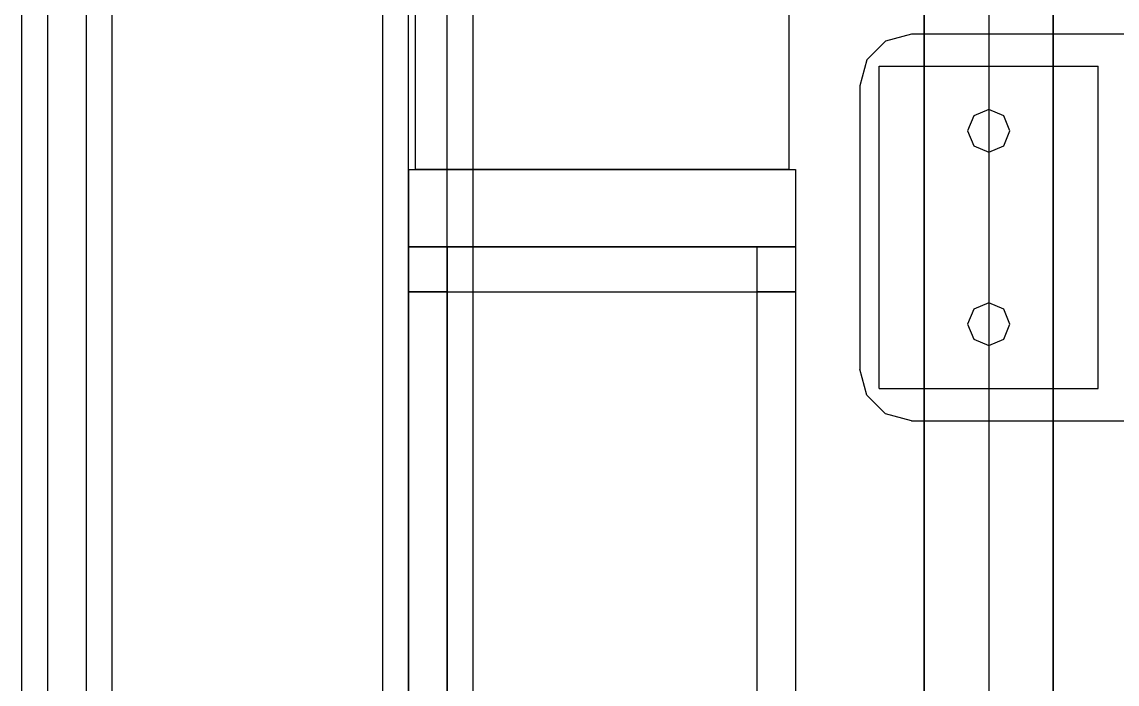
# Model space of a CAD drawing. Header units: millimetres. Extents: x -201 to 3037, y -406 to 3230.
# Drawn here: x 0 to 169.9, y 2529.2 to 2631.9 of the extents above; entities that cross this region are included whole.
import ezdxf

# ---------------------------------------------------------------- set-up
doc = ezdxf.new("R2010")
doc.units = ezdxf.units.MM
doc.layers.add('HIDDEN', color=8, linetype='Continuous')
doc.layers.add('VISIBLE', color=7, linetype='Continuous')

msp = doc.modelspace()

# ---------------------------------------------------------------- linework, layer by layer
at = {"layer": 'HIDDEN'}
for points in [[(10, 2000), (10, 2950)], [(14, 2000), (14, 2950)], [(14, 2000), (14, 2950)], [(66, 2000), (66, 2950)], [(66, 2000), (66, 2950)], [(70, 2000), (70, 2950)], [(70, 2000), (70, 2950)], [(70, 2000), (70, 2950)], [(0, 2060), (0, 2890)], [(0, 2060), (0, 2890)], [(0, 2060), (0, 2890)], [(4, 2060), (4, 2890)], [(4, 2060), (4, 2890)], [(4, 2060), (4, 2890)], [(4, 2060), (4, 2890)], [(56, 2060), (56, 2890)], [(56, 2060), (56, 2890)], [(56, 2060), (56, 2890)], [(56, 2060), (56, 2890)], [(60, 2060), (60, 2890)], [(60, 2060), (60, 2890)], [(60, 2060), (60, 2890)], [(60, 2060), (60, 2890)], [(150, 2775), (150, 2410)], [(70, 2487), (70, 2717)], [(140, 2680), (140, 2100)], [(140, 2100), (140, 2680)], [(140, 2680), (140, 2100)], [(160, 2400), (160, 2680)], [(160, 2680), (160, 2100)], [(160, 2100), (160, 2680)], [(160, 2680), (160, 2100)], [(138, 2630), (134, 2628.93), (131.07, 2626), (130, 2622)], [(362, 2630), (138, 2630)], [(140, 2570), (140, 2630)], [(362, 2630), (150, 2630)], [(133, 2575), (133, 2625)], [(133, 2575), (133, 2625)], [(133, 2625), (167, 2625)], [(133, 2625), (167, 2625)], [(167, 2575), (167, 2625)], [(167, 2575), (167, 2625)], [(130, 2622), (130, 2578)], [(153.3, 2615), (152.33, 2617.33), (150, 2618.3), (147.67, 2617.33), (146.7, 2615), (147.67, 2612.67), (150, 2611.7), (152.33, 2612.67), (153.3, 2615)], [(153.3, 2615), (152.33, 2617.33), (150, 2618.3)], [(150, 2611.7), (152.33, 2612.67), (153.3, 2615)], [(60, 2609), (60, 2597)], [(60, 2609), (120, 2609)], [(119, 2609), (118.27, 2609), (116.13, 2609), (112.67, 2609), (108.08, 2609), (102.58, 2609), (96.45, 2609), (90, 2609), (83.55, 2609), (77.42, 2609), (71.92, 2609), (67.33, 2609), (63.87, 2609), (61.73, 2609), (61, 2609)], [(61, 2609), (61.73, 2609), (63.87, 2609), (67.33, 2609), (71.92, 2609), (77.42, 2609), (83.55, 2609), (90, 2609), (96.45, 2609), (102.58, 2609), (108.08, 2609), (112.67, 2609), (116.13, 2609), (118.27, 2609), (119, 2609)], [(120, 2609), (120, 2597)], [(60, 2597), (120, 2597)], [(60, 2597), (66, 2597)], [(66, 2597), (60, 2597)], [(60, 2597), (66, 2597)], [(60, 2597), (60, 2590)], [(60, 2597), (60, 2590)], [(60, 2597), (60, 2590)], [(69.03, 2597), (68.77, 2597), (68.05, 2597), (67.01, 2597), (65.85, 2597), (64.81, 2597), (64.09, 2597), (63.83, 2597), (64.09, 2597), (64.81, 2597), (65.85, 2597), (67.01, 2597), (68.05, 2597), (68.77, 2597), (69.03, 2597)], [(69.03, 2597), (68.77, 2597), (68.05, 2597), (67.01, 2597), (65.85, 2597), (64.81, 2597), (64.09, 2597), (63.83, 2597), (64.09, 2597), (64.81, 2597), (65.85, 2597), (67.01, 2597), (68.05, 2597), (68.77, 2597), (69.03, 2597)], [(66, 2597), (114, 2597)], [(66, 2597), (66, 2590)], [(116.17, 2597), (115.91, 2597), (115.19, 2597), (114.15, 2597), (112.99, 2597), (111.95, 2597), (111.23, 2597), (110.97, 2597), (111.23, 2597), (111.95, 2597), (112.99, 2597), (114.15, 2597), (115.19, 2597), (115.91, 2597), (116.17, 2597)], [(116.17, 2597), (115.91, 2597), (115.19, 2597), (114.15, 2597), (112.99, 2597), (111.95, 2597), (111.23, 2597), (110.97, 2597), (111.23, 2597), (111.95, 2597), (112.99, 2597), (114.15, 2597), (115.19, 2597), (115.91, 2597), (116.17, 2597)], [(114, 2597), (114, 2590)], [(114, 2597), (120, 2597)], [(120, 2597), (114, 2597)], [(114, 2597), (120, 2597)], [(120, 2597), (120, 2590)], [(120, 2597), (120, 2590)], [(120, 2597), (120, 2590)], [(60, 2590), (66, 2590)], [(60, 2590), (66, 2590)], [(60, 2590), (60, 2517)], [(66, 2590), (60, 2590)], [(66, 2590), (114, 2590)], [(66, 2590), (66, 2517)], [(114, 2590), (120, 2590)], [(114, 2590), (114, 2517)], [(114, 2590), (120, 2590)], [(120, 2590), (114, 2590)], [(120, 2590), (120, 2517)], [(153.3, 2585), (152.33, 2587.33), (150, 2588.3), (147.67, 2587.33), (146.7, 2585), (147.67, 2582.67), (150, 2581.7), (152.33, 2582.67), (153.3, 2585)], [(153.3, 2585), (152.33, 2587.33), (150, 2588.3)], [(150, 2581.7), (152.33, 2582.67), (153.3, 2585)], [(138, 2570), (134, 2571.07), (131.07, 2574), (130, 2578)], [(133, 2575), (167, 2575)], [(133, 2575), (167, 2575)], [(138, 2570), (362, 2570)], [(150, 2570), (362, 2570)]]:
    msp.add_lwpolyline(points, dxfattribs=at)
at = {"layer": 'VISIBLE'}
for points in [[(0, 2060), (0, 2890)], [(150, 2775), (150, 2410)], [(10, 2480), (10, 2667)], [(140, 2630), (140, 2667)], [(61, 2657), (61, 2609)], [(119, 2657), (119, 2609)], [(138, 2630), (134, 2628.93), (131.07, 2626), (130, 2622)], [(150, 2630), (138, 2630)], [(130, 2622), (130, 2578)], [(150, 2618.3), (147.67, 2617.33), (146.7, 2615), (147.67, 2612.67), (150, 2611.7)], [(60, 2609), (60, 2597)], [(60, 2609), (120, 2609)], [(120, 2609), (120, 2597)], [(60, 2597), (120, 2597)], [(60, 2597), (66, 2597)], [(60, 2597), (60, 2590)], [(114, 2597), (66, 2597)], [(66, 2597), (66, 2590)], [(114, 2597), (120, 2597)], [(114, 2597), (114, 2590)], [(120, 2597), (120, 2590)], [(60, 2590), (60, 2517)], [(60, 2590), (66, 2590)], [(66, 2590), (114, 2590)], [(66, 2590), (66, 2517)], [(114, 2590), (120, 2590)], [(114, 2590), (114, 2517)], [(120, 2590), (120, 2517)], [(150, 2588.3), (147.67, 2587.33), (146.7, 2585), (147.67, 2582.67), (150, 2581.7)], [(138, 2570), (134, 2571.07), (131.07, 2574), (130, 2578)], [(138, 2570), (150, 2570)], [(140, 2480), (140, 2570)]]:
    msp.add_lwpolyline(points, dxfattribs=at)

doc.saveas('drawing.dxf')
